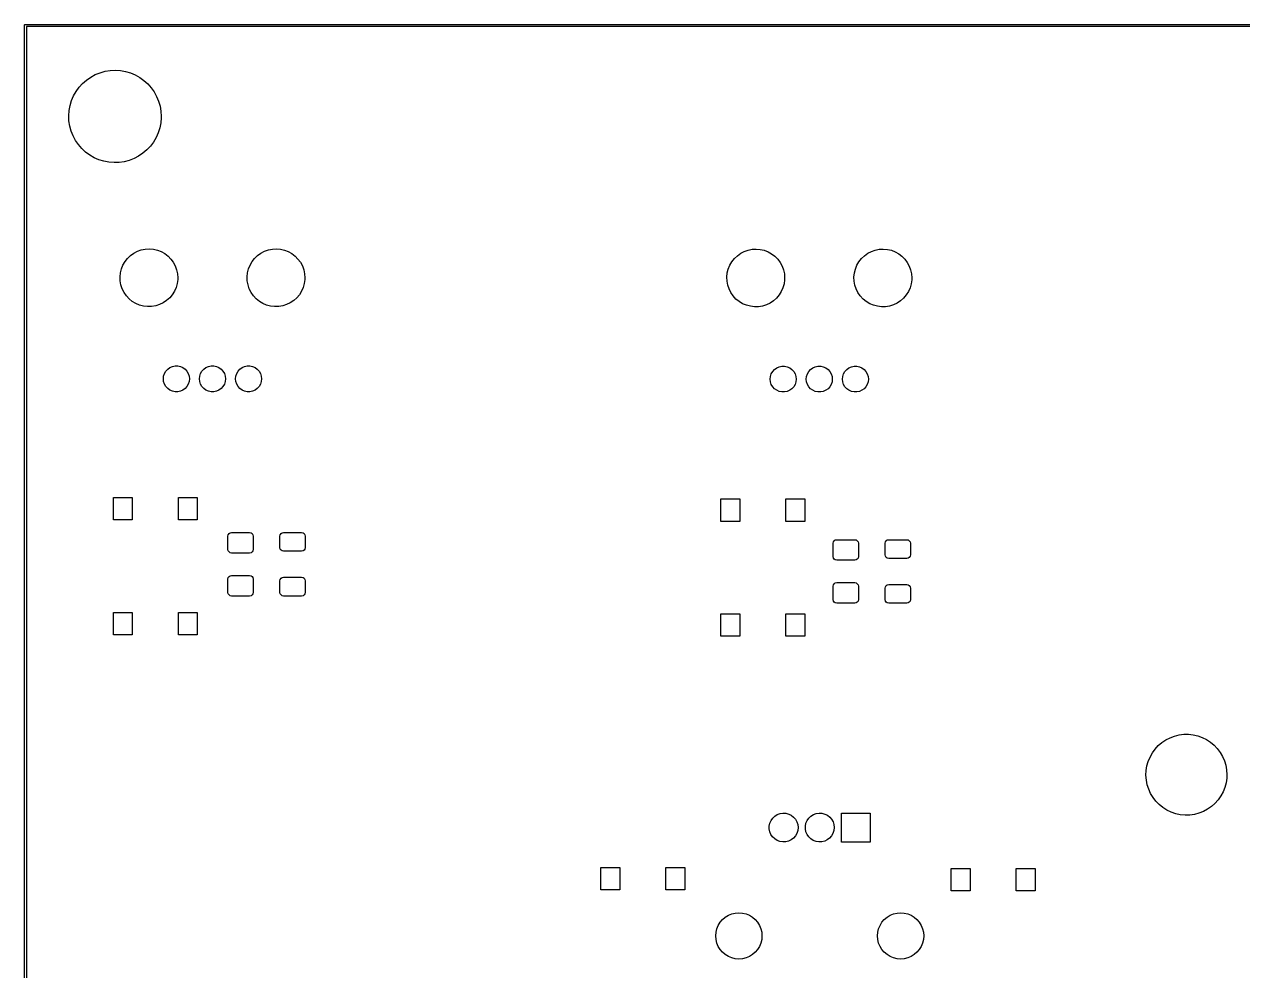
# Model space of a CAD drawing. Extents: x 0 to 360, y 0 to 260.
# Drawn here: x -0.1 to 84.3, y 194.6 to 260.1 of the extents above; entities that cross this region are included whole.
import ezdxf

# ---------------------------------------------------------------- set-up
doc = ezdxf.new("R2010")
doc.units = 0
doc.layers.add('BLACK', color=7, linetype='CONTINUOUS')

msp = doc.modelspace()

# ---------------------------------------------------------------- linework, layer by layer
at = {"layer": 'BLACK', "linetype": 'CONTINUOUS'}
for p, q in [((-0.075, 260), (-0.0733, 260.01)), ((-0.075, 0), (-0.075, 260)), ((-0.0739, 260.013), (-0.0722, 260.016)), ((-0.0733, 260.01), (-0.0739, 260.013)), ((-0.0722, 260.016), (-0.0705, 260.026)), ((-0.0705, 260.026), (-0.058, 260.041)), ((-0.058, 260.041), (-0.0482, 260.057)), ((-0.0482, 260.057), (-0.0418, 260.06)), ((-0.0418, 260.06), (-0.0375, 260.065)), ((-0.0375, 260.065), (-0.0183, 260.068)), ((-0.0183, 260.068), (0, 260.075)), ((0, 260.075), (360, 260.075)), ((0.075, 259.925), (0.075, 0.075)), ((359.925, 259.925), (0.075, 259.925)), ((4.5232, 256.426), (4.8375, 256.595)), ((4.8375, 256.595), (5.1688, 256.729)), ((5.1688, 256.729), (5.5129, 256.825)), ((5.5129, 256.825), (5.8655, 256.882)), ((5.8655, 256.882), (6.2223, 256.9)), ((6.2223, 256.9), (6.5789, 256.877)), ((6.5789, 256.877), (6.9307, 256.815)), ((6.9307, 256.815), (7.2734, 256.715)), ((7.2734, 256.715), (7.6028, 256.576)), ((7.6028, 256.576), (7.9146, 256.402)), ((3.5102, 255.433), (3.7202, 255.722)), ((3.7202, 255.722), (3.9611, 255.986)), ((3.9611, 255.986), (4.2299, 256.222)), ((4.2299, 256.222), (4.5232, 256.426)), ((7.9146, 256.402), (8.2051, 256.194)), ((8.2051, 256.194), (8.4706, 255.955)), ((8.4706, 255.955), (8.7078, 255.688)), ((8.7078, 255.688), (8.9138, 255.396)), ((3.0897, 254.452), (3.193, 254.794)), ((3.193, 254.794), (3.3337, 255.123)), ((3.3337, 255.123), (3.5102, 255.433)), ((8.9138, 255.396), (9.0859, 255.083)), ((9.0859, 255.083), (9.222, 254.752)), ((3.0003, 253.745), (3.0252, 254.101)), ((3.0252, 254.101), (3.0897, 254.452)), ((9.222, 254.752), (9.3205, 254.409)), ((9.3205, 254.409), (9.3801, 254.057)), ((9.3801, 254.057), (9.4, 253.7)), ((3.0153, 253.388), (3.0003, 253.745)), ((3.0699, 253.035), (3.0153, 253.388)), ((9.3689, 253.255), (9.2995, 252.904)), ((9.3987, 253.611), (9.3689, 253.255)), ((9.4, 253.7), (9.3987, 253.611)), ((3.1636, 252.69), (3.0699, 253.035)), ((3.2951, 252.358), (3.1636, 252.69)), ((3.4628, 252.042), (3.2951, 252.358)), ((9.0461, 252.237), (8.8653, 251.929)), ((9.1914, 252.564), (9.0461, 252.237)), ((9.2995, 252.904), (9.1914, 252.564)), ((3.6647, 251.748), (3.4628, 252.042)), ((3.8981, 251.477), (3.6647, 251.748)), ((4.1602, 251.234), (3.8981, 251.477)), ((8.6513, 251.643), (8.4068, 251.383)), ((8.8653, 251.929), (8.6513, 251.643)), ((4.4478, 251.022), (4.1602, 251.234)), ((4.7572, 250.844), (4.4478, 251.022)), ((5.0846, 250.701), (4.7572, 250.844)), ((5.4258, 250.595), (5.0846, 250.701)), ((5.7768, 250.528), (5.4258, 250.595)), ((6.8434, 250.565), (6.49, 250.513)), ((7.1889, 250.657), (6.8434, 250.565)), ((7.5219, 250.786), (7.1889, 250.657)), ((7.8385, 250.951), (7.5219, 250.786)), ((8.1347, 251.151), (7.8385, 250.951)), ((8.4068, 251.383), (8.1347, 251.151)), ((6.133, 250.501), (5.7768, 250.528)), ((6.49, 250.513), (6.133, 250.501)), ((6.8958, 243.654), (7.0707, 243.876)), ((7.0707, 243.876), (7.2752, 244.071)), ((7.2752, 244.071), (7.505, 244.235)), ((7.505, 244.235), (7.7557, 244.366)), ((7.7557, 244.366), (8.0222, 244.459)), ((8.0222, 244.459), (8.2993, 244.514)), ((8.2993, 244.514), (8.5814, 244.53)), ((8.5814, 244.53), (8.8629, 244.505)), ((8.8629, 244.505), (9.1381, 244.442)), ((9.1381, 244.442), (9.4016, 244.34)), ((9.4016, 244.34), (9.648, 244.202)), ((9.648, 244.202), (9.8726, 244.03)), ((9.8726, 244.03), (10.0708, 243.829)), ((10.0708, 243.829), (10.2387, 243.602)), ((15.6958, 243.654), (15.8707, 243.876)), ((15.8707, 243.876), (16.0752, 244.071)), ((16.0752, 244.071), (16.305, 244.235)), ((16.305, 244.235), (16.5557, 244.366)), ((16.5557, 244.366), (16.8223, 244.459)), ((16.8223, 244.459), (17.0993, 244.514)), ((17.0993, 244.514), (17.3814, 244.53)), ((17.3814, 244.53), (17.6629, 244.505)), ((17.6629, 244.505), (17.9381, 244.442)), ((17.9381, 244.442), (18.2016, 244.34)), ((18.2016, 244.34), (18.448, 244.202)), ((18.448, 244.202), (18.6726, 244.03)), ((18.6726, 244.03), (18.8708, 243.829)), ((18.8708, 243.829), (19.0387, 243.602)), ((48.9158, 243.644), (49.0907, 243.866)), ((49.0907, 243.866), (49.2952, 244.061)), ((49.2952, 244.061), (49.525, 244.225)), ((49.525, 244.225), (49.7757, 244.356)), ((49.7757, 244.356), (50.0423, 244.449)), ((50.0423, 244.449), (50.3193, 244.504)), ((50.3193, 244.504), (50.6014, 244.52)), ((50.6014, 244.52), (50.8829, 244.495)), ((50.8829, 244.495), (51.1581, 244.432)), ((51.1581, 244.432), (51.4216, 244.33)), ((51.4216, 244.33), (51.668, 244.192)), ((51.668, 244.192), (51.8926, 244.02)), ((51.8926, 244.02), (52.0908, 243.819)), ((52.0908, 243.819), (52.2587, 243.592)), ((57.7158, 243.644), (57.8907, 243.866)), ((57.8907, 243.866), (58.0952, 244.061)), ((58.0952, 244.061), (58.325, 244.225)), ((58.325, 244.225), (58.5757, 244.356)), ((58.5757, 244.356), (58.8423, 244.449)), ((58.8423, 244.449), (59.1193, 244.504)), ((59.1193, 244.504), (59.4014, 244.52)), ((59.4014, 244.52), (59.6829, 244.495)), ((59.6829, 244.495), (59.9581, 244.432)), ((59.9581, 244.432), (60.2216, 244.33)), ((60.2216, 244.33), (60.468, 244.192)), ((60.468, 244.192), (60.6926, 244.02)), ((60.6926, 244.02), (60.8908, 243.819)), ((60.8908, 243.819), (61.0587, 243.592)), ((6.5798, 242.874), (6.6479, 243.148)), ((6.6479, 243.148), (6.7539, 243.41)), ((6.7539, 243.41), (6.8958, 243.654)), ((10.2387, 243.602), (10.3728, 243.353)), ((10.3728, 243.353), (10.4706, 243.088)), ((10.4706, 243.088), (10.53, 242.812)), ((15.3798, 242.874), (15.4479, 243.148)), ((15.4479, 243.148), (15.5539, 243.41)), ((15.5539, 243.41), (15.6958, 243.654)), ((19.0387, 243.602), (19.1728, 243.353)), ((19.1728, 243.353), (19.2706, 243.088)), ((19.2706, 243.088), (19.33, 242.812)), ((48.5998, 242.864), (48.6679, 243.138)), ((48.6679, 243.138), (48.7739, 243.4)), ((48.7739, 243.4), (48.9158, 243.644)), ((52.2587, 243.592), (52.3928, 243.343)), ((52.3928, 243.343), (52.4906, 243.078)), ((52.4906, 243.078), (52.55, 242.802)), ((57.3998, 242.864), (57.4679, 243.138)), ((57.4679, 243.138), (57.5739, 243.4)), ((57.5739, 243.4), (57.7158, 243.644)), ((61.0587, 243.592), (61.1928, 243.343)), ((61.1928, 243.343), (61.2906, 243.078)), ((61.2906, 243.078), (61.35, 242.802)), ((6.551, 242.593), (6.5798, 242.874)), ((6.5621, 242.311), (6.551, 242.593)), ((6.6128, 242.033), (6.5621, 242.311)), ((10.5084, 242.124), (10.4318, 241.853)), ((10.5461, 242.404), (10.5084, 242.124)), ((10.53, 242.812), (10.55, 242.53)), ((10.55, 242.53), (10.5461, 242.404)), ((15.351, 242.593), (15.3798, 242.874)), ((15.3621, 242.311), (15.351, 242.593)), ((15.4128, 242.033), (15.3621, 242.311)), ((19.3084, 242.124), (19.2318, 241.853)), ((19.3461, 242.404), (19.3084, 242.124)), ((19.33, 242.812), (19.35, 242.53)), ((19.35, 242.53), (19.3461, 242.404)), ((48.571, 242.583), (48.5998, 242.864)), ((48.5821, 242.301), (48.571, 242.583)), ((48.6328, 242.023), (48.5821, 242.301)), ((52.5284, 242.114), (52.4518, 241.843)), ((52.5661, 242.394), (52.5284, 242.114)), ((52.55, 242.802), (52.57, 242.52)), ((52.57, 242.52), (52.5661, 242.394)), ((57.371, 242.583), (57.3998, 242.864)), ((57.3821, 242.301), (57.371, 242.583)), ((57.4328, 242.023), (57.3821, 242.301)), ((61.3284, 242.114), (61.2518, 241.843)), ((61.3661, 242.394), (61.3284, 242.114)), ((61.35, 242.802), (61.37, 242.52)), ((61.37, 242.52), (61.3661, 242.394)), ((6.7022, 241.765), (6.6128, 242.033)), ((6.8285, 241.512), (6.7022, 241.765)), ((6.9891, 241.28), (6.8285, 241.512)), ((7.1809, 241.072), (6.9891, 241.28)), ((10.168, 241.354), (9.9863, 241.138)), ((10.3175, 241.594), (10.168, 241.354)), ((10.4318, 241.853), (10.3175, 241.594)), ((15.5022, 241.765), (15.4128, 242.033)), ((15.6285, 241.512), (15.5022, 241.765)), ((15.7891, 241.28), (15.6285, 241.512)), ((15.9809, 241.072), (15.7891, 241.28)), ((18.968, 241.354), (18.7863, 241.138)), ((19.1175, 241.594), (18.968, 241.354)), ((19.2318, 241.853), (19.1175, 241.594)), ((48.7222, 241.755), (48.6328, 242.023)), ((48.8485, 241.502), (48.7222, 241.755)), ((49.0091, 241.27), (48.8485, 241.502)), ((49.2009, 241.062), (49.0091, 241.27)), ((52.188, 241.344), (52.0063, 241.128)), ((52.3375, 241.584), (52.188, 241.344)), ((52.4518, 241.843), (52.3375, 241.584)), ((57.5222, 241.755), (57.4328, 242.023)), ((57.6485, 241.502), (57.5222, 241.755)), ((57.8091, 241.27), (57.6485, 241.502)), ((58.0009, 241.062), (57.8091, 241.27)), ((60.988, 241.344), (60.8063, 241.128)), ((61.1375, 241.584), (60.988, 241.344)), ((61.2518, 241.843), (61.1375, 241.584)), ((7.4, 240.894), (7.1809, 241.072)), ((7.642, 240.748), (7.4, 240.894)), ((7.9022, 240.638), (7.642, 240.748)), ((8.1752, 240.565), (7.9022, 240.638)), ((8.4558, 240.532), (8.1752, 240.565)), ((8.7382, 240.539), (8.4558, 240.532)), ((9.0169, 240.585), (8.7382, 240.539)), ((9.2863, 240.67), (9.0169, 240.585)), ((9.5409, 240.793), (9.2863, 240.67)), ((9.7758, 240.95), (9.5409, 240.793)), ((9.9863, 241.138), (9.7758, 240.95)), ((16.2, 240.894), (15.9809, 241.072)), ((16.442, 240.748), (16.2, 240.894)), ((16.7022, 240.638), (16.442, 240.748)), ((16.9752, 240.565), (16.7022, 240.638)), ((17.2558, 240.532), (16.9752, 240.565)), ((17.5382, 240.539), (17.2558, 240.532)), ((17.8169, 240.585), (17.5382, 240.539)), ((18.0862, 240.67), (17.8169, 240.585)), ((18.3409, 240.793), (18.0862, 240.67)), ((18.5758, 240.95), (18.3409, 240.793)), ((18.7863, 241.138), (18.5758, 240.95)), ((49.42, 240.884), (49.2009, 241.062)), ((49.662, 240.738), (49.42, 240.884)), ((49.9222, 240.628), (49.662, 240.738)), ((50.1952, 240.555), (49.9222, 240.628)), ((50.4758, 240.522), (50.1952, 240.555)), ((50.7582, 240.529), (50.4758, 240.522)), ((51.0369, 240.575), (50.7582, 240.529)), ((51.3062, 240.66), (51.0369, 240.575)), ((51.5609, 240.783), (51.3062, 240.66)), ((51.7958, 240.94), (51.5609, 240.783)), ((52.0063, 241.128), (51.7958, 240.94)), ((58.22, 240.884), (58.0009, 241.062)), ((58.462, 240.738), (58.22, 240.884)), ((58.7222, 240.628), (58.462, 240.738)), ((58.9952, 240.555), (58.7222, 240.628)), ((59.2758, 240.522), (58.9952, 240.555)), ((59.5582, 240.529), (59.2758, 240.522)), ((59.8369, 240.575), (59.5582, 240.529)), ((60.1062, 240.66), (59.8369, 240.575)), ((60.3609, 240.783), (60.1062, 240.66)), ((60.5958, 240.94), (60.3609, 240.783)), ((60.8063, 241.128), (60.5958, 240.94)), ((9.8478, 236.199), (10, 236.309)), ((10, 236.309), (10.1719, 236.386)), ((10.1719, 236.386), (10.3559, 236.425)), ((10.3559, 236.425), (10.5441, 236.425)), ((10.5441, 236.425), (10.7281, 236.386)), ((10.7281, 236.386), (10.9, 236.309)), ((10.9, 236.309), (11.0522, 236.199)), ((12.3478, 236.199), (12.5, 236.309)), ((12.5, 236.309), (12.6719, 236.386)), ((12.6719, 236.386), (12.8559, 236.425)), ((12.8559, 236.425), (13.0441, 236.425)), ((13.0441, 236.425), (13.2281, 236.386)), ((13.2281, 236.386), (13.4, 236.309)), ((13.4, 236.309), (13.5522, 236.199)), ((14.8478, 236.199), (15, 236.309)), ((15, 236.309), (15.1719, 236.386)), ((15.1719, 236.386), (15.3559, 236.425)), ((15.3559, 236.425), (15.5441, 236.425)), ((15.5441, 236.425), (15.7281, 236.386)), ((15.7281, 236.386), (15.9, 236.309)), ((15.9, 236.309), (16.0522, 236.199)), ((51.8678, 236.189), (52.02, 236.299)), ((52.02, 236.299), (52.1919, 236.376)), ((52.1919, 236.376), (52.3759, 236.415)), ((52.3759, 236.415), (52.5641, 236.415)), ((52.5641, 236.415), (52.7481, 236.376)), ((52.7481, 236.376), (52.92, 236.299)), ((52.92, 236.299), (53.0722, 236.189)), ((54.3678, 236.189), (54.52, 236.299)), ((54.52, 236.299), (54.6919, 236.376)), ((54.6919, 236.376), (54.8759, 236.415)), ((54.8759, 236.415), (55.0641, 236.415)), ((55.0641, 236.415), (55.2481, 236.376)), ((55.2481, 236.376), (55.42, 236.299)), ((55.42, 236.299), (55.5722, 236.189)), ((56.8678, 236.189), (57.02, 236.299)), ((57.02, 236.299), (57.1919, 236.376)), ((57.1919, 236.376), (57.3759, 236.415)), ((57.3759, 236.415), (57.5641, 236.415)), ((57.5641, 236.415), (57.7481, 236.376)), ((57.7481, 236.376), (57.92, 236.299)), ((57.92, 236.299), (58.0722, 236.189)), ((9.55, 235.53), (9.5697, 235.717)), ((9.5697, 235.343), (9.55, 235.53)), ((9.5697, 235.717), (9.6278, 235.896)), ((9.6278, 235.896), (9.7219, 236.059)), ((9.7219, 236.059), (9.8478, 236.199)), ((11.0522, 236.199), (11.1781, 236.059)), ((11.1781, 236.059), (11.2722, 235.896)), ((11.2722, 235.896), (11.3303, 235.717)), ((11.3303, 235.717), (11.35, 235.53)), ((11.35, 235.53), (11.3303, 235.343)), ((12.05, 235.53), (12.0697, 235.717)), ((12.0697, 235.343), (12.05, 235.53)), ((12.0697, 235.717), (12.1278, 235.896)), ((12.1278, 235.896), (12.2219, 236.059)), ((12.2219, 236.059), (12.3478, 236.199)), ((13.5522, 236.199), (13.6781, 236.059)), ((13.6781, 236.059), (13.7722, 235.896)), ((13.7722, 235.896), (13.8303, 235.717)), ((13.8303, 235.717), (13.85, 235.53)), ((13.85, 235.53), (13.8303, 235.343)), ((14.55, 235.53), (14.5697, 235.717)), ((14.5697, 235.343), (14.55, 235.53)), ((14.5697, 235.717), (14.6278, 235.896)), ((14.6278, 235.896), (14.7219, 236.059)), ((14.7219, 236.059), (14.8478, 236.199)), ((16.0522, 236.199), (16.1781, 236.059)), ((16.1781, 236.059), (16.2722, 235.896)), ((16.2722, 235.896), (16.3303, 235.717)), ((16.3303, 235.717), (16.35, 235.53)), ((16.35, 235.53), (16.3303, 235.343)), ((51.57, 235.52), (51.5897, 235.707)), ((51.5897, 235.333), (51.57, 235.52)), ((51.5897, 235.707), (51.6478, 235.886)), ((51.6478, 235.886), (51.7419, 236.049)), ((51.7419, 236.049), (51.8678, 236.189)), ((53.0722, 236.189), (53.1981, 236.049)), ((53.1981, 236.049), (53.2922, 235.886)), ((53.2922, 235.886), (53.3503, 235.707)), ((53.3503, 235.707), (53.37, 235.52)), ((53.37, 235.52), (53.3503, 235.333)), ((54.07, 235.52), (54.0897, 235.707)), ((54.0897, 235.333), (54.07, 235.52)), ((54.0897, 235.707), (54.1478, 235.886)), ((54.1478, 235.886), (54.2419, 236.049)), ((54.2419, 236.049), (54.3678, 236.189)), ((55.5722, 236.189), (55.6981, 236.049)), ((55.6981, 236.049), (55.7922, 235.886)), ((55.7922, 235.886), (55.8503, 235.707)), ((55.8503, 235.707), (55.87, 235.52)), ((55.87, 235.52), (55.8503, 235.333)), ((56.57, 235.52), (56.5897, 235.707)), ((56.5897, 235.333), (56.57, 235.52)), ((56.5897, 235.707), (56.6478, 235.886)), ((56.6478, 235.886), (56.7419, 236.049)), ((56.7419, 236.049), (56.8678, 236.189)), ((58.0722, 236.189), (58.1981, 236.049)), ((58.1981, 236.049), (58.2922, 235.886)), ((58.2922, 235.886), (58.3503, 235.707)), ((58.3503, 235.707), (58.37, 235.52)), ((58.37, 235.52), (58.3503, 235.333)), ((9.6278, 235.164), (9.5697, 235.343)), ((9.7219, 235.001), (9.6278, 235.164)), ((9.8478, 234.861), (9.7219, 235.001)), ((10, 234.751), (9.8478, 234.861)), ((10.1719, 234.674), (10, 234.751)), ((10.3559, 234.635), (10.1719, 234.674)), ((10.5441, 234.635), (10.3559, 234.635)), ((10.7281, 234.674), (10.5441, 234.635)), ((10.9, 234.751), (10.7281, 234.674)), ((11.0522, 234.861), (10.9, 234.751)), ((11.1781, 235.001), (11.0522, 234.861)), ((11.2722, 235.164), (11.1781, 235.001)), ((11.3303, 235.343), (11.2722, 235.164)), ((12.1278, 235.164), (12.0697, 235.343)), ((12.2219, 235.001), (12.1278, 235.164)), ((12.3478, 234.861), (12.2219, 235.001)), ((12.5, 234.751), (12.3478, 234.861)), ((12.6719, 234.674), (12.5, 234.751)), ((12.8559, 234.635), (12.6719, 234.674)), ((13.0441, 234.635), (12.8559, 234.635)), ((13.2281, 234.674), (13.0441, 234.635)), ((13.4, 234.751), (13.2281, 234.674)), ((13.5522, 234.861), (13.4, 234.751)), ((13.6781, 235.001), (13.5522, 234.861)), ((13.7722, 235.164), (13.6781, 235.001)), ((13.8303, 235.343), (13.7722, 235.164)), ((14.6278, 235.164), (14.5697, 235.343)), ((14.7219, 235.001), (14.6278, 235.164)), ((14.8478, 234.861), (14.7219, 235.001)), ((15, 234.751), (14.8478, 234.861)), ((15.1719, 234.674), (15, 234.751)), ((15.3559, 234.635), (15.1719, 234.674)), ((15.5441, 234.635), (15.3559, 234.635)), ((15.7281, 234.674), (15.5441, 234.635)), ((15.9, 234.751), (15.7281, 234.674)), ((16.0522, 234.861), (15.9, 234.751)), ((16.1781, 235.001), (16.0522, 234.861)), ((16.2722, 235.164), (16.1781, 235.001)), ((16.3303, 235.343), (16.2722, 235.164)), ((51.6478, 235.154), (51.5897, 235.333)), ((51.7419, 234.991), (51.6478, 235.154)), ((51.8678, 234.851), (51.7419, 234.991)), ((52.02, 234.741), (51.8678, 234.851)), ((52.1919, 234.664), (52.02, 234.741)), ((52.3759, 234.625), (52.1919, 234.664)), ((52.5641, 234.625), (52.3759, 234.625)), ((52.7481, 234.664), (52.5641, 234.625)), ((52.92, 234.741), (52.7481, 234.664)), ((53.0722, 234.851), (52.92, 234.741)), ((53.1981, 234.991), (53.0722, 234.851)), ((53.2922, 235.154), (53.1981, 234.991)), ((53.3503, 235.333), (53.2922, 235.154)), ((54.1478, 235.154), (54.0897, 235.333)), ((54.2419, 234.991), (54.1478, 235.154)), ((54.3678, 234.851), (54.2419, 234.991)), ((54.52, 234.741), (54.3678, 234.851)), ((54.6919, 234.664), (54.52, 234.741)), ((54.8759, 234.625), (54.6919, 234.664)), ((55.0641, 234.625), (54.8759, 234.625)), ((55.2481, 234.664), (55.0641, 234.625)), ((55.42, 234.741), (55.2481, 234.664)), ((55.5722, 234.851), (55.42, 234.741)), ((55.6981, 234.991), (55.5722, 234.851)), ((55.7922, 235.154), (55.6981, 234.991)), ((55.8503, 235.333), (55.7922, 235.154)), ((56.6478, 235.154), (56.5897, 235.333)), ((56.7419, 234.991), (56.6478, 235.154)), ((56.8678, 234.851), (56.7419, 234.991)), ((57.02, 234.741), (56.8678, 234.851)), ((57.1919, 234.664), (57.02, 234.741)), ((57.3759, 234.625), (57.1919, 234.664)), ((57.5641, 234.625), (57.3759, 234.625)), ((57.7481, 234.664), (57.5641, 234.625)), ((57.92, 234.741), (57.7481, 234.664)), ((58.0722, 234.851), (57.92, 234.741)), ((58.1981, 234.991), (58.0722, 234.851)), ((58.2922, 235.154), (58.1981, 234.991)), ((58.3503, 235.333), (58.2922, 235.154)), ((6.09, 225.77), (6.09, 227.32)), ((6.09, 227.32), (7.39, 227.32)), ((7.39, 227.32), (7.39, 225.77)), ((10.59, 225.77), (10.59, 227.32)), ((10.59, 227.32), (11.89, 227.32)), ((11.89, 227.32), (11.89, 225.77)), ((48.16, 225.67), (48.16, 227.22)), ((48.16, 227.22), (49.46, 227.22)), ((49.46, 227.22), (49.46, 225.67)), ((52.66, 225.67), (52.66, 227.22)), ((52.66, 227.22), (53.96, 227.22)), ((53.96, 227.22), (53.96, 225.67)), ((7.39, 225.77), (6.09, 225.77)), ((11.89, 225.77), (10.59, 225.77)), ((49.46, 225.67), (48.16, 225.67)), ((53.96, 225.67), (52.66, 225.67)), ((14.025, 224.65), (14.044, 224.746)), ((14.025, 223.725), (14.025, 224.65)), ((14.044, 224.746), (14.0982, 224.827)), ((14.0982, 224.827), (14.1793, 224.881)), ((14.1793, 224.881), (14.275, 224.9)), ((14.275, 224.9), (15.525, 224.9)), ((15.525, 224.9), (15.6207, 224.881)), ((15.6207, 224.881), (15.7018, 224.827)), ((15.7018, 224.827), (15.756, 224.746)), ((15.756, 224.746), (15.775, 224.65)), ((15.775, 224.65), (15.775, 223.725)), ((17.625, 224.65), (17.644, 224.746)), ((17.625, 223.85), (17.625, 224.65)), ((17.644, 224.746), (17.6982, 224.827)), ((17.6982, 224.827), (17.7793, 224.881)), ((17.7793, 224.881), (17.875, 224.9)), ((17.875, 224.9), (19.125, 224.9)), ((19.125, 224.9), (19.2207, 224.881)), ((19.2207, 224.881), (19.3018, 224.827)), ((19.3018, 224.827), (19.356, 224.746)), ((19.356, 224.746), (19.375, 224.65)), ((19.375, 224.65), (19.375, 223.85)), ((56.0793, 224.381), (56.175, 224.4)), ((56.175, 224.4), (57.425, 224.4)), ((57.425, 224.4), (57.5207, 224.381)), ((59.6793, 224.381), (59.775, 224.4)), ((59.775, 224.4), (61.025, 224.4)), ((61.025, 224.4), (61.1207, 224.381)), ((14.044, 223.629), (14.025, 223.725)), ((14.0982, 223.548), (14.044, 223.629)), ((14.1793, 223.494), (14.0982, 223.548)), ((15.7018, 223.548), (15.6207, 223.494)), ((15.756, 223.629), (15.7018, 223.548)), ((15.775, 223.725), (15.756, 223.629)), ((17.644, 223.754), (17.625, 223.85)), ((17.6982, 223.673), (17.644, 223.754)), ((17.7793, 223.619), (17.6982, 223.673)), ((17.875, 223.6), (17.7793, 223.619)), ((19.125, 223.6), (17.875, 223.6)), ((19.2207, 223.619), (19.125, 223.6)), ((19.3018, 223.673), (19.2207, 223.619)), ((19.356, 223.754), (19.3018, 223.673)), ((19.375, 223.85), (19.356, 223.754)), ((55.925, 224.15), (55.944, 224.246)), ((55.925, 223.225), (55.925, 224.15)), ((55.944, 224.246), (55.9982, 224.327)), ((55.9982, 224.327), (56.0793, 224.381)), ((57.5207, 224.381), (57.6018, 224.327)), ((57.6018, 224.327), (57.656, 224.246)), ((57.656, 224.246), (57.675, 224.15)), ((57.675, 224.15), (57.675, 223.225)), ((59.525, 224.15), (59.544, 224.246)), ((59.525, 223.35), (59.525, 224.15)), ((59.544, 224.246), (59.5982, 224.327)), ((59.5982, 224.327), (59.6793, 224.381)), ((61.1207, 224.381), (61.2018, 224.327)), ((61.2018, 224.327), (61.256, 224.246)), ((61.256, 224.246), (61.275, 224.15)), ((61.275, 224.15), (61.275, 223.35)), ((14.275, 223.475), (14.1793, 223.494)), ((15.525, 223.475), (14.275, 223.475)), ((15.6207, 223.494), (15.525, 223.475)), ((55.944, 223.129), (55.925, 223.225)), ((55.9982, 223.048), (55.944, 223.129)), ((56.0793, 222.994), (55.9982, 223.048)), ((56.175, 222.975), (56.0793, 222.994)), ((57.425, 222.975), (56.175, 222.975)), ((57.5207, 222.994), (57.425, 222.975)), ((57.6018, 223.048), (57.5207, 222.994)), ((57.656, 223.129), (57.6018, 223.048)), ((57.675, 223.225), (57.656, 223.129)), ((59.544, 223.254), (59.525, 223.35)), ((59.5982, 223.173), (59.544, 223.254)), ((59.6793, 223.119), (59.5982, 223.173)), ((59.775, 223.1), (59.6793, 223.119)), ((61.025, 223.1), (59.775, 223.1)), ((61.1207, 223.119), (61.025, 223.1)), ((61.2018, 223.173), (61.1207, 223.119)), ((61.256, 223.254), (61.2018, 223.173)), ((61.275, 223.35), (61.256, 223.254)), ((14.0982, 221.852), (14.1793, 221.906)), ((14.1793, 221.906), (14.275, 221.925)), ((14.275, 221.925), (15.525, 221.925)), ((15.525, 221.925), (15.6207, 221.906)), ((15.6207, 221.906), (15.7018, 221.852)), ((14.025, 221.675), (14.044, 221.771)), ((14.025, 220.75), (14.025, 221.675)), ((14.044, 221.771), (14.0982, 221.852)), ((15.7018, 221.852), (15.756, 221.771)), ((15.756, 221.771), (15.775, 221.675)), ((15.775, 221.675), (15.775, 220.75)), ((17.625, 221.55), (17.644, 221.646)), ((17.625, 220.75), (17.625, 221.55)), ((17.644, 221.646), (17.6982, 221.727)), ((17.6982, 221.727), (17.7793, 221.781)), ((17.7793, 221.781), (17.875, 221.8)), ((17.875, 221.8), (19.125, 221.8)), ((19.125, 221.8), (19.2207, 221.781)), ((19.2207, 221.781), (19.3018, 221.727)), ((19.3018, 221.727), (19.356, 221.646)), ((19.356, 221.646), (19.375, 221.55)), ((19.375, 221.55), (19.375, 220.75)), ((55.925, 221.175), (55.944, 221.271)), ((55.925, 220.25), (55.925, 221.175)), ((55.944, 221.271), (55.9982, 221.352)), ((55.9982, 221.352), (56.0793, 221.406)), ((56.0793, 221.406), (56.175, 221.425)), ((56.175, 221.425), (57.425, 221.425)), ((57.425, 221.425), (57.5207, 221.406)), ((57.5207, 221.406), (57.6018, 221.352)), ((57.6018, 221.352), (57.656, 221.271)), ((57.656, 221.271), (57.675, 221.175)), ((57.675, 221.175), (57.675, 220.25)), ((59.525, 221.05), (59.544, 221.146)), ((59.525, 220.25), (59.525, 221.05)), ((59.544, 221.146), (59.5982, 221.227)), ((59.5982, 221.227), (59.6793, 221.281)), ((59.6793, 221.281), (59.775, 221.3)), ((59.775, 221.3), (61.025, 221.3)), ((61.025, 221.3), (61.1207, 221.281)), ((61.1207, 221.281), (61.2018, 221.227)), ((61.2018, 221.227), (61.256, 221.146)), ((61.256, 221.146), (61.275, 221.05)), ((61.275, 221.05), (61.275, 220.25)), ((14.044, 220.654), (14.025, 220.75)), ((14.0982, 220.573), (14.044, 220.654)), ((14.1793, 220.519), (14.0982, 220.573)), ((14.275, 220.5), (14.1793, 220.519)), ((15.525, 220.5), (14.275, 220.5)), ((15.6207, 220.519), (15.525, 220.5)), ((15.7018, 220.573), (15.6207, 220.519)), ((15.756, 220.654), (15.7018, 220.573)), ((15.775, 220.75), (15.756, 220.654)), ((17.644, 220.654), (17.625, 220.75)), ((17.6982, 220.573), (17.644, 220.654)), ((17.7793, 220.519), (17.6982, 220.573)), ((17.875, 220.5), (17.7793, 220.519)), ((19.125, 220.5), (17.875, 220.5)), ((19.2207, 220.519), (19.125, 220.5)), ((19.3018, 220.573), (19.2207, 220.519)), ((19.356, 220.654), (19.3018, 220.573)), ((19.375, 220.75), (19.356, 220.654)), ((55.944, 220.154), (55.925, 220.25)), ((57.675, 220.25), (57.656, 220.154)), ((59.544, 220.154), (59.525, 220.25)), ((61.275, 220.25), (61.256, 220.154)), ((6.09, 217.82), (6.09, 219.37)), ((6.09, 219.37), (7.39, 219.37)), ((7.39, 219.37), (7.39, 217.82)), ((10.59, 217.82), (10.59, 219.37)), ((10.59, 219.37), (11.89, 219.37)), ((11.89, 219.37), (11.89, 217.82)), ((55.9982, 220.073), (55.944, 220.154)), ((56.0793, 220.019), (55.9982, 220.073)), ((56.175, 220), (56.0793, 220.019)), ((57.425, 220), (56.175, 220)), ((57.5207, 220.019), (57.425, 220)), ((57.6018, 220.073), (57.5207, 220.019)), ((57.656, 220.154), (57.6018, 220.073)), ((59.5982, 220.073), (59.544, 220.154)), ((59.6793, 220.019), (59.5982, 220.073)), ((59.775, 220), (59.6793, 220.019)), ((61.025, 220), (59.775, 220)), ((61.1207, 220.019), (61.025, 220)), ((61.2018, 220.073), (61.1207, 220.019)), ((61.256, 220.154), (61.2018, 220.073)), ((48.16, 217.72), (48.16, 219.27)), ((48.16, 219.27), (49.46, 219.27)), ((49.46, 219.27), (49.46, 217.72)), ((52.66, 217.72), (52.66, 219.27)), ((52.66, 219.27), (53.96, 219.27)), ((53.96, 219.27), (53.96, 217.72)), ((7.39, 217.82), (6.09, 217.82)), ((11.89, 217.82), (10.59, 217.82)), ((49.46, 217.72), (48.16, 217.72)), ((53.96, 217.72), (52.66, 217.72)), ((79.8797, 210.883), (80.2044, 210.924)), ((80.2044, 210.924), (80.5317, 210.926)), ((80.5317, 210.926), (80.857, 210.891)), ((78.2232, 209.903), (78.445, 210.144)), ((78.445, 210.144), (78.6932, 210.357)), ((78.6932, 210.357), (78.9647, 210.54)), ((78.9647, 210.54), (79.2556, 210.69)), ((79.2556, 210.69), (79.562, 210.805)), ((79.562, 210.805), (79.8797, 210.883)), ((80.857, 210.891), (81.1759, 210.817)), ((81.1759, 210.817), (81.484, 210.707)), ((81.484, 210.707), (81.7773, 210.562)), ((81.7773, 210.562), (82.0516, 210.384)), ((82.0516, 210.384), (82.3032, 210.174)), ((82.3032, 210.174), (82.5286, 209.937)), ((77.7457, 209.051), (77.8712, 209.353)), ((77.8712, 209.353), (78.0311, 209.639)), ((78.0311, 209.639), (78.2232, 209.903)), ((82.5286, 209.937), (82.7249, 209.675)), ((82.7249, 209.675), (82.8892, 209.392)), ((82.8892, 209.392), (83.0195, 209.092)), ((77.5903, 208.086), (77.6043, 208.413)), ((77.6043, 208.413), (77.6564, 208.736)), ((77.6564, 208.736), (77.7457, 209.051)), ((83.0195, 209.092), (83.1138, 208.779)), ((83.1138, 208.779), (83.1709, 208.457)), ((83.1709, 208.457), (83.19, 208.13)), ((77.6146, 207.76), (77.5903, 208.086)), ((77.6768, 207.438), (77.6146, 207.76)), ((83.1328, 207.567), (83.0484, 207.251)), ((83.1798, 207.891), (83.1328, 207.567)), ((83.19, 208.13), (83.1798, 207.891)), ((77.776, 207.127), (77.6768, 207.438)), ((77.9109, 206.828), (77.776, 207.127)), ((78.0797, 206.548), (77.9109, 206.828)), ((82.9277, 206.947), (82.7723, 206.659)), ((83.0484, 207.251), (82.9277, 206.947)), ((78.28, 206.289), (78.0797, 206.548)), ((78.5092, 206.056), (78.28, 206.289)), ((78.764, 205.85), (78.5092, 206.056)), ((79.0411, 205.676), (78.764, 205.85)), ((82.1215, 205.93), (81.853, 205.743)), ((82.3664, 206.147), (82.1215, 205.93)), ((82.5843, 206.391), (82.3664, 206.147)), ((82.7723, 206.659), (82.5843, 206.391)), ((51.6271, 204.958), (51.743, 205.123)), ((51.743, 205.123), (51.8899, 205.262)), ((51.8899, 205.262), (52.0616, 205.369)), ((52.0616, 205.369), (52.2513, 205.439)), ((52.2513, 205.439), (52.4511, 205.469)), ((52.4511, 205.469), (52.653, 205.458)), ((52.653, 205.458), (52.8486, 205.407)), ((52.8486, 205.407), (53.0299, 205.318)), ((53.0299, 205.318), (53.1896, 205.194)), ((53.1896, 205.194), (53.3211, 205.041)), ((53.3211, 205.041), (53.4191, 204.864)), ((54.1271, 204.958), (54.243, 205.123)), ((54.243, 205.123), (54.3899, 205.262)), ((54.3899, 205.262), (54.5616, 205.369)), ((54.5616, 205.369), (54.7513, 205.439)), ((54.7513, 205.439), (54.9511, 205.469)), ((54.9511, 205.469), (55.153, 205.458)), ((55.153, 205.458), (55.3486, 205.407)), ((55.3486, 205.407), (55.5299, 205.318)), ((55.5299, 205.318), (55.6896, 205.194)), ((55.6896, 205.194), (55.8211, 205.041)), ((55.8211, 205.041), (55.9191, 204.864)), ((56.5, 203.47), (56.5, 205.47)), ((56.5, 205.47), (58.5, 205.47)), ((58.5, 205.47), (58.5, 203.47)), ((79.3366, 205.536), (79.0411, 205.676)), ((79.6464, 205.431), (79.3366, 205.536)), ((79.9665, 205.362), (79.6464, 205.431)), ((80.2923, 205.332), (79.9665, 205.362)), ((80.6194, 205.339), (80.2923, 205.332)), ((80.9434, 205.385), (80.6194, 205.339)), ((81.2599, 205.469), (80.9434, 205.385)), ((81.5645, 205.588), (81.2599, 205.469)), ((81.853, 205.743), (81.5645, 205.588)), ((51.5048, 204.372), (51.5055, 204.575)), ((51.5447, 204.174), (51.5048, 204.372)), ((51.5055, 204.575), (51.5468, 204.772)), ((51.6237, 203.988), (51.5447, 204.174)), ((51.5468, 204.772), (51.6271, 204.958)), ((53.4781, 204.262), (53.4164, 204.07)), ((53.4191, 204.864), (53.4796, 204.671)), ((53.5, 204.463), (53.4781, 204.262)), ((53.4796, 204.671), (53.5, 204.47)), ((53.5, 204.47), (53.5, 204.463)), ((54.0048, 204.372), (54.0055, 204.575)), ((54.0447, 204.174), (54.0048, 204.372)), ((54.0055, 204.575), (54.0468, 204.772)), ((54.1237, 203.988), (54.0447, 204.174)), ((54.0468, 204.772), (54.1271, 204.958)), ((55.9781, 204.262), (55.9164, 204.07)), ((55.9191, 204.864), (55.9796, 204.671)), ((56, 204.463), (55.9781, 204.262)), ((55.9796, 204.671), (56, 204.47)), ((56, 204.47), (56, 204.463)), ((51.7385, 203.822), (51.6237, 203.988)), ((51.8843, 203.682), (51.7385, 203.822)), ((52.0554, 203.574), (51.8843, 203.682)), ((52.2446, 203.503), (52.0554, 203.574)), ((52.4442, 203.472), (52.2446, 203.503)), ((52.6461, 203.481), (52.4442, 203.472)), ((52.842, 203.53), (52.6461, 203.481)), ((53.024, 203.618), (52.842, 203.53)), ((53.1845, 203.741), (53.024, 203.618)), ((53.3171, 203.894), (53.1845, 203.741)), ((53.4164, 204.07), (53.3171, 203.894)), ((54.2385, 203.822), (54.1237, 203.988)), ((54.3843, 203.682), (54.2385, 203.822)), ((54.5554, 203.574), (54.3843, 203.682)), ((54.7446, 203.503), (54.5554, 203.574)), ((54.9442, 203.472), (54.7446, 203.503)), ((55.1461, 203.481), (54.9442, 203.472)), ((55.342, 203.53), (55.1461, 203.481)), ((55.524, 203.618), (55.342, 203.53)), ((55.6845, 203.741), (55.524, 203.618)), ((55.8171, 203.894), (55.6845, 203.741)), ((55.9164, 204.07), (55.8171, 203.894)), ((58.5, 203.47), (56.5, 203.47)), ((39.85, 200.16), (39.85, 201.71)), ((39.85, 201.71), (41.15, 201.71)), ((41.15, 201.71), (41.15, 200.16)), ((44.35, 200.16), (44.35, 201.71)), ((44.35, 201.71), (45.65, 201.71)), ((45.65, 201.71), (45.65, 200.16)), ((64.11, 200.08), (64.11, 201.63)), ((64.11, 201.63), (65.41, 201.63)), ((65.41, 201.63), (65.41, 200.08)), ((68.61, 200.08), (68.61, 201.63)), ((68.61, 201.63), (69.91, 201.63)), ((69.91, 201.63), (69.91, 200.08)), ((41.15, 200.16), (39.85, 200.16)), ((45.65, 200.16), (44.35, 200.16)), ((65.41, 200.08), (64.11, 200.08)), ((69.91, 200.08), (68.61, 200.08)), ((48.2686, 198.101), (48.4595, 198.264)), ((48.4595, 198.264), (48.6736, 198.396)), ((48.6736, 198.396), (48.9056, 198.492)), ((48.9056, 198.492), (49.1497, 198.55)), ((49.1497, 198.55), (49.4, 198.57)), ((49.4, 198.57), (49.6503, 198.55)), ((49.6503, 198.55), (49.8944, 198.492)), ((49.8944, 198.492), (50.1264, 198.396)), ((50.1264, 198.396), (50.3405, 198.264)), ((50.3405, 198.264), (50.5314, 198.101)), ((59.4686, 198.101), (59.6595, 198.264)), ((59.6595, 198.264), (59.8736, 198.396)), ((59.8736, 198.396), (60.1056, 198.492)), ((60.1056, 198.492), (60.3497, 198.55)), ((60.3497, 198.55), (60.6, 198.57)), ((60.6, 198.57), (60.8503, 198.55)), ((60.8503, 198.55), (61.0944, 198.492)), ((61.0944, 198.492), (61.3264, 198.396)), ((61.3264, 198.396), (61.5405, 198.264)), ((61.5405, 198.264), (61.7314, 198.101)), ((47.8197, 197.22), (47.8783, 197.464)), ((47.8783, 197.464), (47.9744, 197.696)), ((47.9744, 197.696), (48.1056, 197.91)), ((48.1056, 197.91), (48.2686, 198.101)), ((50.5314, 198.101), (50.6944, 197.91)), ((50.6944, 197.91), (50.8256, 197.696)), ((50.8256, 197.696), (50.9217, 197.464)), ((50.9217, 197.464), (50.9803, 197.22)), ((59.0197, 197.22), (59.0783, 197.464)), ((59.0783, 197.464), (59.1744, 197.696)), ((59.1744, 197.696), (59.3056, 197.91)), ((59.3056, 197.91), (59.4686, 198.101)), ((61.7314, 198.101), (61.8944, 197.91)), ((61.8944, 197.91), (62.0256, 197.696)), ((62.0256, 197.696), (62.1217, 197.464)), ((62.1217, 197.464), (62.1803, 197.22)), ((47.8, 196.97), (47.8197, 197.22)), ((47.8197, 196.72), (47.8, 196.97)), ((47.8783, 196.476), (47.8197, 196.72)), ((50.9803, 196.72), (50.9217, 196.476)), ((50.9803, 197.22), (51, 196.97)), ((51, 196.97), (50.9803, 196.72)), ((59, 196.97), (59.0197, 197.22)), ((59.0197, 196.72), (59, 196.97)), ((59.0783, 196.476), (59.0197, 196.72)), ((62.1803, 196.72), (62.1217, 196.476)), ((62.1803, 197.22), (62.2, 196.97)), ((62.2, 196.97), (62.1803, 196.72)), ((47.9744, 196.244), (47.8783, 196.476)), ((48.1056, 196.03), (47.9744, 196.244)), ((48.2686, 195.839), (48.1056, 196.03)), ((48.4595, 195.676), (48.2686, 195.839)), ((50.5314, 195.839), (50.3405, 195.676)), ((50.6944, 196.03), (50.5314, 195.839)), ((50.8256, 196.244), (50.6944, 196.03)), ((50.9217, 196.476), (50.8256, 196.244)), ((59.1744, 196.244), (59.0783, 196.476)), ((59.3056, 196.03), (59.1744, 196.244)), ((59.4686, 195.839), (59.3056, 196.03)), ((59.6595, 195.676), (59.4686, 195.839)), ((61.7314, 195.839), (61.5405, 195.676)), ((61.8944, 196.03), (61.7314, 195.839)), ((62.0256, 196.244), (61.8944, 196.03)), ((62.1217, 196.476), (62.0256, 196.244)), ((48.6736, 195.544), (48.4595, 195.676)), ((48.9056, 195.448), (48.6736, 195.544)), ((49.1497, 195.39), (48.9056, 195.448)), ((49.4, 195.37), (49.1497, 195.39)), ((49.6503, 195.39), (49.4, 195.37)), ((49.8944, 195.448), (49.6503, 195.39)), ((50.1264, 195.544), (49.8944, 195.448)), ((50.3405, 195.676), (50.1264, 195.544)), ((59.8736, 195.544), (59.6595, 195.676)), ((60.1056, 195.448), (59.8736, 195.544)), ((60.3497, 195.39), (60.1056, 195.448)), ((60.6, 195.37), (60.3497, 195.39)), ((60.8503, 195.39), (60.6, 195.37)), ((61.0944, 195.448), (60.8503, 195.39)), ((61.3264, 195.544), (61.0944, 195.448)), ((61.5405, 195.676), (61.3264, 195.544))]:
    msp.add_line(p, q, dxfattribs=at)

doc.saveas('drawing.dxf')
